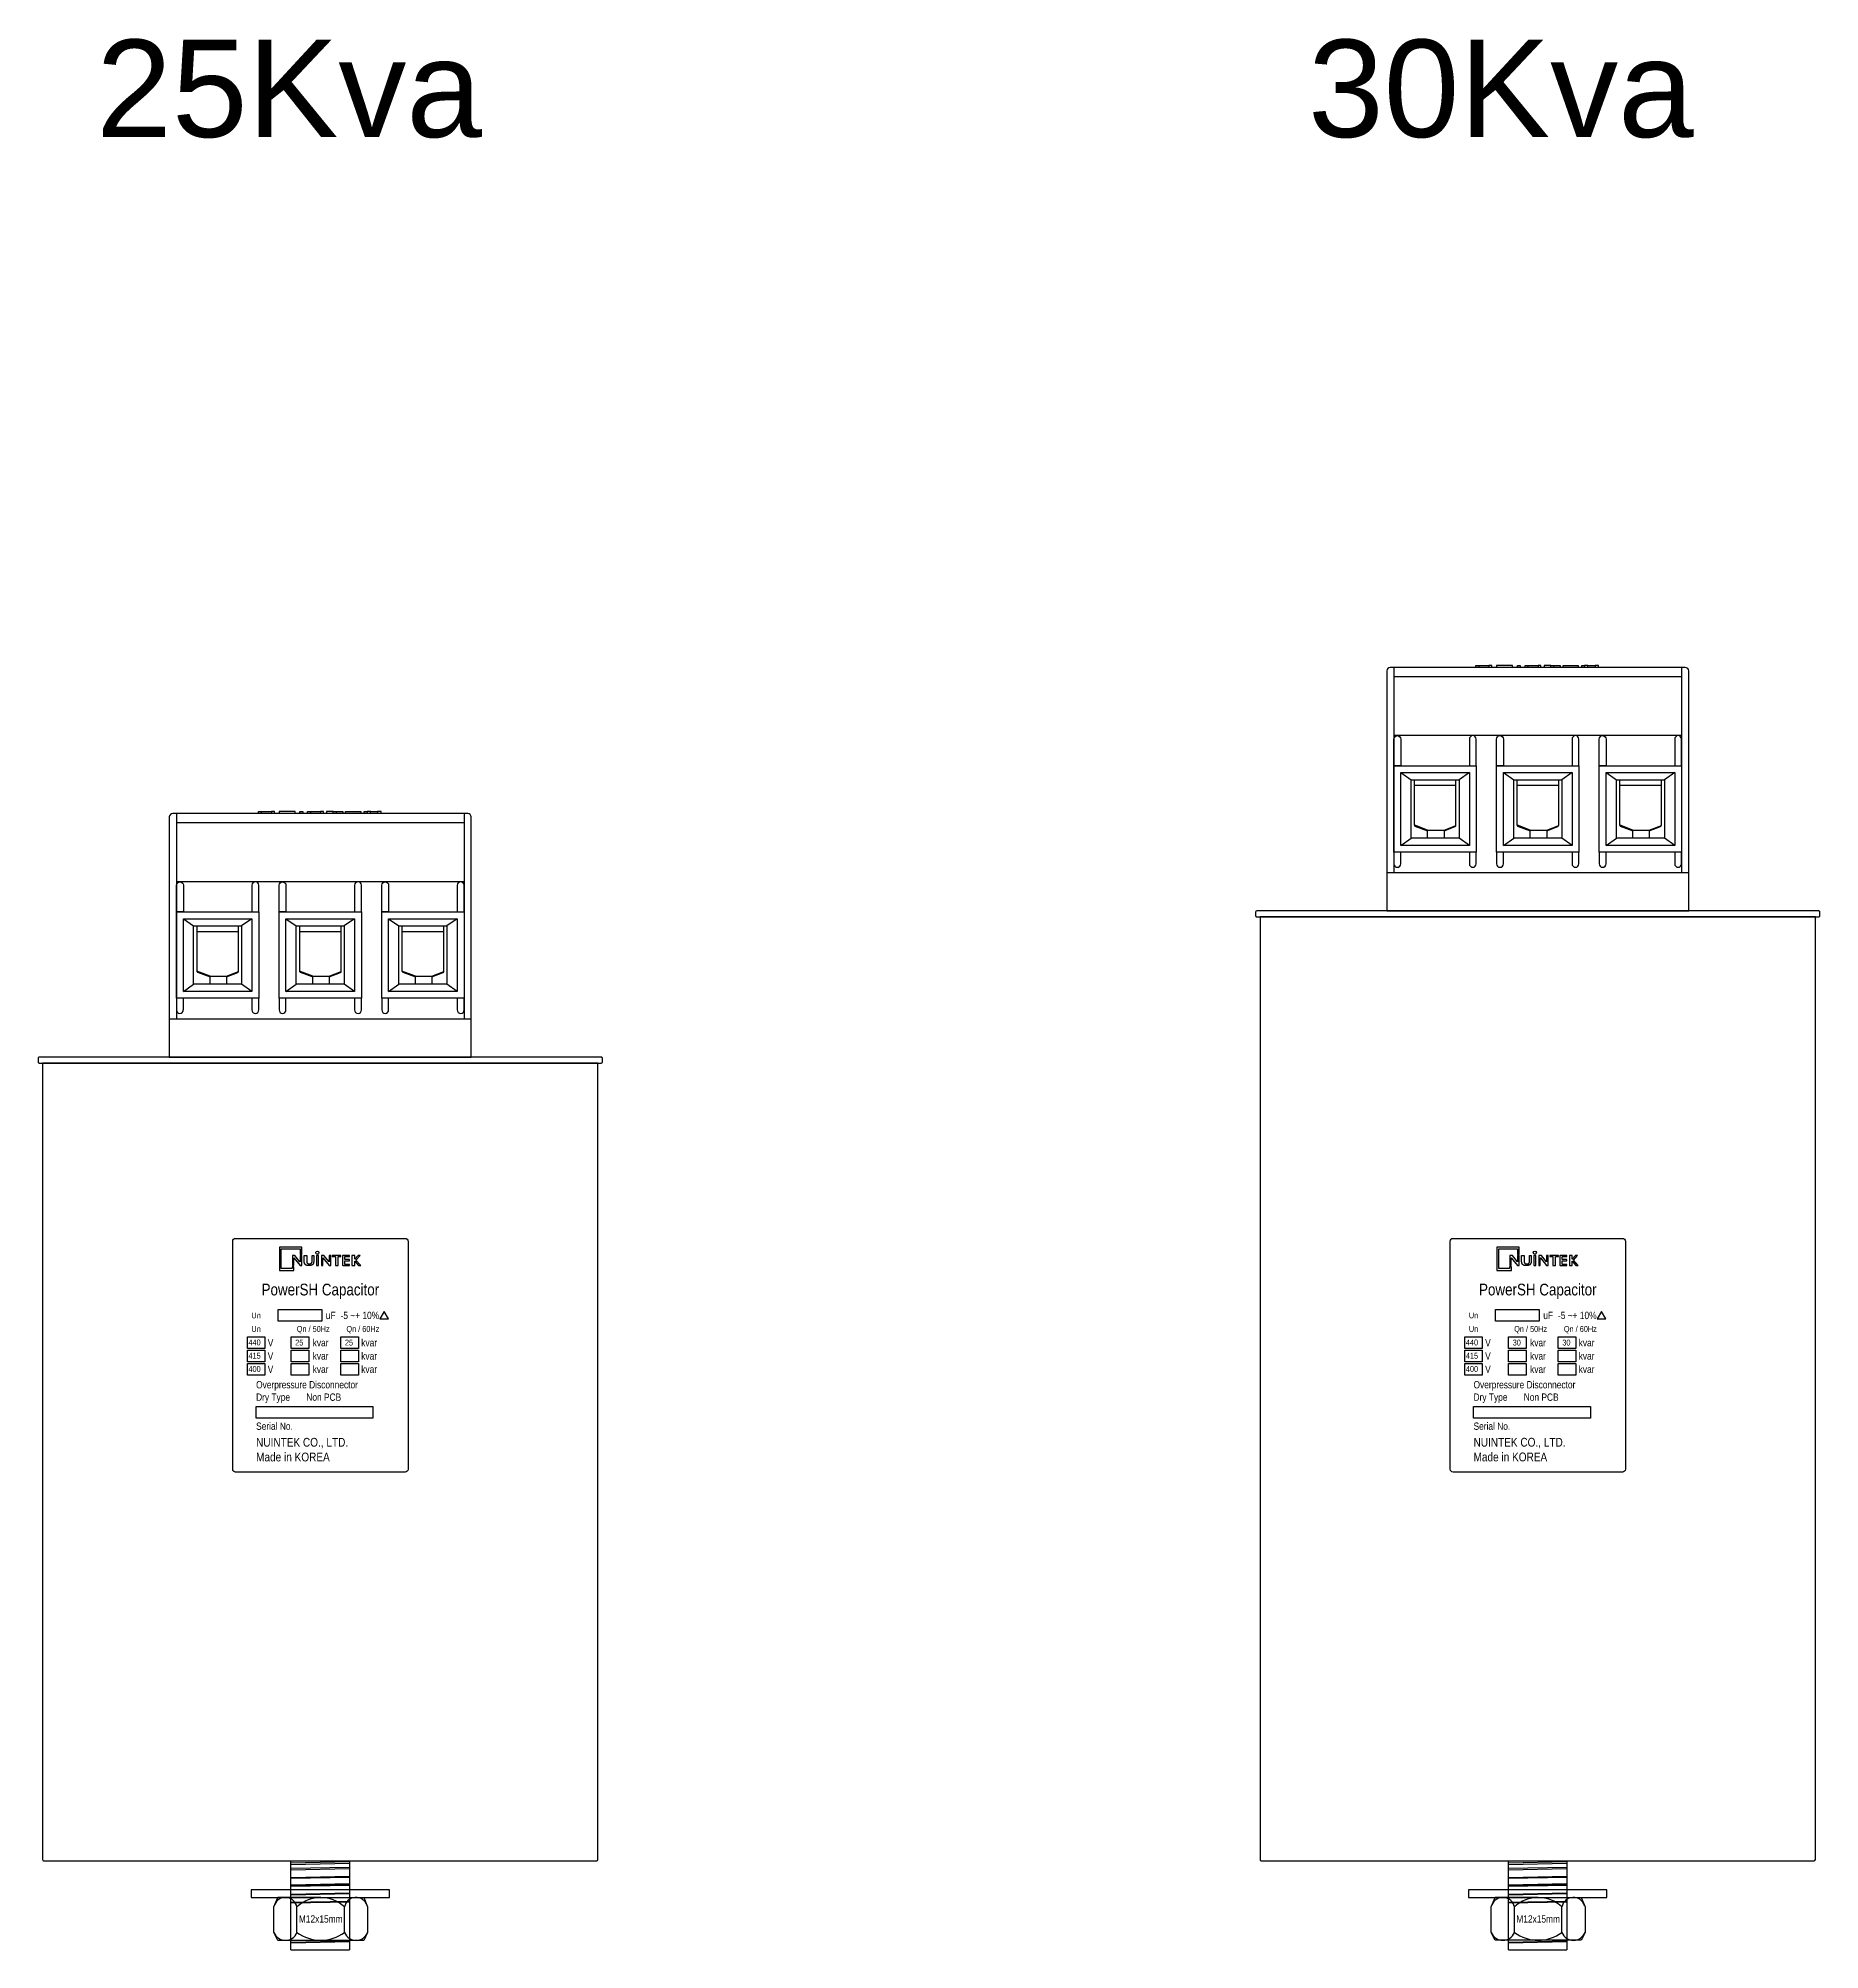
# Model space of a CAD drawing. Header units: millimetres. Extents: x 88 to 1252, y 67 to 459.
# Drawn here: x 635.6 to 1001.4, y 67 to 459.4 of the extents above; entities that cross this region are included whole.
import ezdxf
from ezdxf.enums import TextEntityAlignment as Align

# ---------------------------------------------------------------- set-up
doc = ezdxf.new("R2010")
doc.units = ezdxf.units.MM
doc.styles.add('Helvetica-Narrow', font='txt')

# ---------------------------------------------------------------- blocks, each defined once
blk = doc.blocks.new('Nuintek')
at = {"color": 150}
blk.add_lwpolyline([(1.82, 2.33), (1.82, 3.83), (-2.8, 3.83), (-2.8, 3.83), (-2.8, -0.99), (0.18, -0.99), (0.18, -0.23), (-0.18, -0.23), (-0.18, -0.63), (-2.44, -0.63), (-2.44, 3.47), (1.45, 3.47), (1.45, 2.33)], close=True, dxfattribs=at)
for points in [[(-0.11, 0), (0.11, 0, 0.414214), (0.15, 0.04), (0.15, 1.58, -0.70472), (0.17, 1.59), (1.45, 0.03, 0.224867), (1.51, 0), (1.75, 0, 0.414214), (1.79, 0.04), (1.79, 2.07, 0.414214), (1.75, 2.11), (1.49, 2.11, 0.414214), (1.45, 2.07), (1.45, 0.81, -0.706602), (1.43, 0.8), (0.4, 2.08, 0.226187), (0.34, 2.11), (-0.11, 2.11, 0.414214), (-0.15, 2.07), (-0.15, 0.04, 0.414214)], [(4.82, 2.07), (4.82, 0.04, 0.414214), (4.86, 0), (5.23, 0, 0.414214), (5.27, 0.04), (5.27, 2.07, 0.414214), (5.23, 2.11), (4.86, 2.11, 0.414214)], [(5.89, 0), (6.12, 0, 0.414214), (6.16, 0.04), (6.16, 1.58, -0.70472), (6.18, 1.59), (7.45, 0.03, 0.224867), (7.52, 0), (7.76, 0, 0.414214), (7.8, 0.04), (7.8, 2.07, 0.414214), (7.76, 2.11), (7.5, 2.11, 0.414214), (7.46, 2.07), (7.46, 0.81, -0.706602), (7.44, 0.8), (6.4, 2.08, 0.226187), (6.34, 2.11), (5.89, 2.11, 0.414214), (5.85, 2.07), (5.85, 0.04, 0.414214)], [(9.86, 2.11), (8.15, 2.11, 0.414214), (8.11, 2.07), (8.11, 1.89, 0.414214), (8.15, 1.85), (8.74, 1.85, -0.414214), (8.78, 1.81), (8.78, 0.04, 0.414214), (8.82, 0), (9.26, 0, 0.414214), (9.3, 0.04), (9.3, 1.81, -0.414214), (9.34, 1.85), (9.86, 1.85, 0.414214), (9.9, 1.89), (9.9, 2.07, 0.414214)], [(11.68, 2.11), (10.37, 2.11, 0.414214), (10.22, 1.96), (10.22, 0.15, 0.414214), (10.37, 0), (11.68, 0), (11.68, 0.26), (10.74, 0.26, -0.414214), (10.7, 0.3), (10.7, 0.94, -0.414214), (10.74, 0.98), (11.66, 0.98), (11.66, 1.24), (10.74, 1.24, -0.414214), (10.7, 1.28), (10.7, 1.81, -0.414214), (10.74, 1.85), (11.68, 1.85)], [(13.02, 1.14), (13.86, 2.07, 0.650559), (13.85, 2.11), (13.58, 2.11, 0.208632), (13.47, 2.06), (12.77, 1.31, -0.681762), (12.75, 1.31), (12.75, 2.07, 0.414214), (12.71, 2.11), (12.23, 2.11, 0.414214), (12.19, 2.07), (12.19, 0.04, 0.414214), (12.23, 0), (12.71, 0, 0.414214), (12.75, 0.04), (12.75, 0.88, -0.687152), (12.77, 0.89), (13.52, 0.05, 0.212465), (13.64, 0), (13.99, 0, 0.656311), (14.01, 0.04), (13.02, 1.09, -0.390361)]]:
    blk.add_lwpolyline(points, format="xyb", close=True, dxfattribs=at)
blk.add_circle((5.04, 2.69), 0.326, dxfattribs=at)
blk.add_rational_spline([(2.31, 0.85), (2.31, 0.53), (2.41, 0.3), (2.61, 0.16), (2.75, 0.05), (2.95, 0), (3.2, 0), (3.44, 0), (3.82, 0.05), (3.97, 0.16), (4.17, 0.3), (4.27, 0.53), (4.27, 0.85), (4.27, 1.26), (4.27, 1.66), (4.27, 2.07), (4.27, 2.09), (4.25, 2.11), (4.23, 2.11), (4.14, 2.11), (4.06, 2.11), (3.97, 2.11), (3.95, 2.11), (3.93, 2.09), (3.93, 2.07), (3.93, 1.66), (3.93, 1.25), (3.93, 0.83), (3.93, 0.69), (3.88, 0.57), (3.78, 0.48), (3.68, 0.4), (3.54, 0.36), (3.38, 0.36), (3.21, 0.36), (3.08, 0.4), (2.98, 0.48), (2.88, 0.57), (2.83, 0.69), (2.83, 0.83), (2.83, 1.25), (2.83, 1.66), (2.83, 2.07), (2.83, 2.08), (2.83, 2.09), (2.82, 2.1), (2.81, 2.11), (2.8, 2.11), (2.79, 2.11), (2.64, 2.11), (2.5, 2.11), (2.35, 2.11), (2.34, 2.11), (2.33, 2.11), (2.32, 2.1), (2.31, 2.09), (2.31, 2.08), (2.31, 2.07), (2.31, 1.66), (2.31, 1.26), (2.31, 0.85)], [1, 1, 1, 1, 1, 1, 1, 1, 1, 1, 1, 1, 1, 1, 1, 1, 0.804737854124, 0.804737854124, 1, 1, 1, 1, 0.804737854124, 0.804737854124, 1, 1, 1, 1, 1, 1, 1, 1, 1, 1, 1, 1, 1, 1, 1, 1, 1, 1, 1, 0.949253021674, 0.949253021674, 1, 0.949253021674, 0.949253021674, 1, 1, 1, 1, 0.949253021674, 0.949253021674, 1, 0.949253021674, 0.949253021674, 1, 1, 1, 1], degree=3, knots=[0, 0, 0, 0, 1, 1, 1, 2, 2, 2, 3, 3, 3, 4, 4, 4, 5, 5, 5, 6.570796, 6.570796, 6.570796, 7.570796, 7.570796, 7.570796, 9.141593, 9.141593, 9.141593, 10.141593, 10.141593, 10.141593, 11.141593, 11.141593, 11.141593, 12.141593, 12.141593, 12.141593, 13.141593, 13.141593, 13.141593, 14.141593, 14.141593, 14.141593, 15.141593, 15.141593, 15.141593, 15.926991, 15.926991, 15.926991, 16.712389, 16.712389, 16.712389, 17.712389, 17.712389, 17.712389, 18.497787, 18.497787, 18.497787, 19.283185, 19.283185, 19.283185, 20.283185, 20.283185, 20.283185, 20.283185], dxfattribs=at)
blk = doc.blocks.new('*U452')
at = {"color": 126}
for p, q in [((-29.55, 87.22), (-29.55, 45.01)), ((-12.14, 87.64), (-10.04, 87.64)), ((-2.06, 87.64), (0.05, 87.64)), ((10.26, 87.64), (11.75, 87.64)), ((29.52, 87.22), (29.52, 45.01)), ((29.52, 85.33), (-29.55, 85.33)), ((29.52, 73.22), (-29.55, 73.22)), ((-28.14, 65.64), (-26.03, 64.16)), ((-16.8, 62.96), (-25.4, 62.96)), ((-14.05, 65.64), (-16.17, 64.16)), ((-7.06, 65.64), (-4.95, 64.16)), ((4.29, 62.96), (-4.32, 62.96)), ((7.03, 65.64), (4.91, 64.16)), ((14.02, 65.64), (16.13, 64.16)), ((25.37, 62.96), (16.76, 62.96)), ((28.11, 65.64), (25.99, 64.16)), ((-28.14, 50.7), (-26.03, 52.18)), ((-22.65, 53.83), (-25.4, 54.89)), ((-19.26, 53.83), (-16.8, 54.79)), ((-14.05, 50.7), (-16.17, 52.18)), ((-7.06, 50.7), (-4.95, 52.18)), ((-1.57, 53.83), (-4.32, 54.89)), ((1.82, 53.83), (4.29, 54.79)), ((7.03, 50.7), (4.91, 52.18)), ((14.02, 50.7), (16.13, 52.18)), ((19.51, 53.83), (16.76, 54.89)), ((22.9, 53.83), (25.37, 54.79)), ((28.11, 50.7), (25.99, 52.18)), ((-29.55, 49.29), (-29.55, 46.9)), ((-28.14, 46.9), (-28.14, 49.29)), ((-14.05, 49.29), (-14.05, 46.9)), ((-12.64, 46.9), (-12.64, 49.29)), ((-8.47, 49.29), (-8.47, 46.9)), ((-7.06, 46.9), (-7.06, 49.29)), ((7.03, 49.29), (7.03, 46.9)), ((8.44, 46.9), (8.44, 49.29)), ((12.61, 49.29), (12.61, 46.9)), ((14.02, 46.9), (14.02, 49.29)), ((28.11, 49.29), (28.11, 46.9)), ((29.52, 46.9), (29.52, 49.29)), ((30.98, 45.01), (-31.02, 45.01)), ((-6.04, -128.22), (5.95, -127.96)), ((-6.04, -128.54), (5.95, -128.28)), ((-6.04, -129.34), (5.95, -129.08)), ((-6.03, -129.64), (5.95, -129.38)), ((-6.03, -131.22), (5.96, -130.96)), ((-6.03, -131.39), (5.96, -131.13)), ((-6.03, -132.74), (5.96, -132.49)), ((-6.03, -132.75), (5.96, -132.49)), ((-6.03, -132.91), (5.96, -132.65)), ((-6.03, -133.04), (5.96, -132.79)), ((-4.81, -135.34), (-8.76, -135.34)), ((-6.03, -134.79), (5.96, -134.53)), ((-6.03, -136.32), (5.96, -136.06)), ((-6.02, -134.62), (5.96, -134.37)), ((-6.02, -136.45), (5.96, -136.19)), ((0.07, -135.34), (-4.81, -135.34)), ((-4.81, -142.51), (-4.81, -137.27)), ((0.07, -135.34), (6.93, -135.34)), ((4.96, -135.34), (8.91, -135.34)), ((4.96, -142.51), (4.96, -137.27)), ((-6.02, -144.48), (5.97, -144.23)), ((-6.02, -144.66), (5.97, -144.39)), ((-6.04, -146.06), (5.96, -146.06))]:
    blk.add_line(p, q, dxfattribs=at)
for points in [[(-31.02, 37.22), (30.98, 37.22), (30.98, 86.52, 0.414214), (30.28, 87.22), (-30.31, 87.22, 0.414214), (-31.02, 86.52)], [(-29.55, 72.51, -0.414214), (-28.85, 73.21), (-28.85, 73.21, -0.414214), (-28.14, 72.51), (-28.14, 67.05), (-29.55, 67.05)], [(-12.64, 72.51, 0.414214), (-13.35, 73.21, 0.414214), (-14.05, 72.51), (-14.05, 67.05), (-12.64, 67.05)], [(-8.47, 72.51, -0.414214), (-7.77, 73.21), (-7.77, 73.21, -0.414214), (-7.06, 72.51), (-7.06, 67.05), (-8.47, 67.05)], [(8.44, 72.51, 0.414214), (7.73, 73.21, 0.414214), (7.03, 72.51), (7.03, 67.05), (8.44, 67.05)], [(12.61, 72.51, -0.414214), (13.31, 73.21), (13.31, 73.21, -0.414214), (14.02, 72.51), (14.02, 67.05), (12.61, 67.05)], [(29.52, 72.51, 0.414214), (28.81, 73.21, 0.414214), (28.11, 72.51), (28.11, 67.05), (29.52, 67.05)], [(-57.73, 37.22, 0.414214), (-57.94, 37.01), (-57.94, 36.21, 0.414214), (-57.73, 36), (57.69, 36, 0.414214), (57.9, 36.21), (57.9, 37.01, 0.414214), (57.69, 37.22)], [(-57.04, 36), (-57.04, -127.56, 0.414214), (-56.83, -127.78), (56.75, -127.78, 0.305094), (57, -127.56), (57, 36)]]:
    blk.add_lwpolyline(points, format="xyb", close=True, dxfattribs=at)
for points in [[(-12.7, 87.22), (-12.7, 87.64), (-12.14, 87.64), (-12.14, 87.22)], [(-9.44, 87.22), (-9.44, 87.64), (-10.04, 87.64), (-10.04, 87.22)], [(-5.21, 87.22), (-5.21, 87.64), (-8.47, 87.64), (-8.47, 87.22)], [(-4.2, 87.22), (-4.2, 87.64), (-3.63, 87.64), (-3.63, 87.22)], [(-2.62, 87.22), (-2.62, 87.64), (-2.06, 87.64), (-2.06, 87.22)], [(0.64, 87.22), (0.64, 87.64), (0.05, 87.64), (0.05, 87.22)], [(2.65, 87.64), (1.28, 87.64), (1.28, 87.22)], [(2.65, 87.22), (2.65, 87.64), (3.22, 87.64), (3.22, 87.22)], [(3.22, 87.64), (4.59, 87.64), (4.59, 87.22)], [(5.18, 87.22), (5.18, 87.64), (8.28, 87.64), (8.28, 87.22)], [(9.02, 87.22), (9.02, 87.64), (9.58, 87.64)], [(10.26, 87.22), (10.26, 87.64), (9.58, 87.64), (9.58, 87.22)], [(12.48, 87.22), (12.48, 87.64), (11.75, 87.64), (11.75, 87.22)], [(-6.04, -146.06), (-6.04, -127.78), (5.96, -127.78), (5.96, -146.06)]]:
    blk.add_lwpolyline(points, dxfattribs=at)
for points in [[(-29.55, 67.05), (-12.64, 67.05), (-12.64, 49.29), (-29.55, 49.29)], [(-8.47, 67.05), (8.44, 67.05), (8.44, 49.29), (-8.47, 49.29)], [(12.61, 67.05), (29.52, 67.05), (29.52, 49.29), (12.61, 49.29)], [(-28.14, 65.64), (-14.05, 65.64), (-14.05, 50.7), (-28.14, 50.7)], [(-26.03, 64.16), (-16.17, 64.16), (-16.17, 52.18), (-26.03, 52.18)], [(-7.06, 65.64), (7.03, 65.64), (7.03, 50.7), (-7.06, 50.7)], [(-4.95, 64.16), (4.91, 64.16), (4.91, 52.18), (-4.95, 52.18)], [(14.02, 65.64), (28.11, 65.64), (28.11, 50.7), (14.02, 50.7)], [(16.13, 64.16), (25.99, 64.16), (25.99, 52.18), (16.13, 52.18)], [(-22.65, 53.83), (-19.26, 53.83), (-19.26, 52.18), (-22.65, 52.18)], [(-1.57, 53.83), (1.82, 53.83), (1.82, 52.18), (-1.57, 52.18)], [(19.51, 53.83), (22.9, 53.83), (22.9, 52.18), (19.51, 52.18)], [(-14.24, -135.34), (14.17, -135.34), (14.17, -133.76), (-14.24, -133.76)], [(-9.55, -137.27), (-8.76, -135.34), (8.91, -135.34), (9.7, -137.27), (9.7, -142.55), (8.91, -144.13), (-8.76, -144.13), (-9.55, -142.55)]]:
    blk.add_lwpolyline(points, close=True, dxfattribs=at)
for points in [[(-25.4, 64.16), (-25.4, 54.93, 0.309945), (-25.22, 54.67), (-22.65, 53.68)], [(-19.26, 53.68), (-16.98, 54.57, 0.309225), (-16.8, 54.83), (-16.8, 64.16)], [(-4.32, 64.16), (-4.32, 54.93, 0.309945), (-4.14, 54.67), (-1.57, 53.68)], [(1.82, 53.68), (4.11, 54.57, 0.309225), (4.29, 54.83), (4.29, 64.16)], [(16.76, 64.16), (16.76, 54.93, 0.309945), (16.94, 54.67), (19.51, 53.68)], [(22.9, 53.68), (25.19, 54.57, 0.309225), (25.37, 54.83), (25.37, 64.16)]]:
    blk.add_lwpolyline(points, format="xyb", dxfattribs=at)
at = {"color": 150}
blk.add_lwpolyline([(-17.4, 0), (17.4, 0, -0.414214), (18, -0.6), (18, -47.4, -0.414214), (17.4, -48), (-17.4, -48, -0.414214), (-18, -47.4), (-18, -0.6, -0.414214)], format="xyb", close=True, dxfattribs=at)
at = {"color": 1}
for points in [[(-8.7, -14.62), (0.3, -14.62), (0.3, -17.02), (-8.7, -17.02)], [(-15, -20.23), (-11.4, -20.23), (-11.4, -22.63), (-15, -22.63)], [(-15, -22.95), (-11.4, -22.95), (-11.4, -25.35), (-15, -25.35)], [(-6, -20.23), (-2.4, -20.23), (-2.4, -22.63), (-6, -22.63)], [(-6, -22.95), (-2.4, -22.95), (-2.4, -25.35), (-6, -25.35)], [(4.2, -20.23), (7.8, -20.23), (7.8, -22.63), (4.2, -22.63)], [(4.2, -22.95), (7.8, -22.95), (7.8, -25.35), (4.2, -25.35)], [(-15, -25.68), (-11.4, -25.68), (-11.4, -28.08), (-15, -28.08)], [(-6, -25.68), (-2.4, -25.68), (-2.4, -28.08), (-6, -28.08)], [(4.2, -25.68), (7.8, -25.68), (7.8, -28.08), (4.2, -28.08)], [(-13.2, -34.5), (10.8, -34.5), (10.8, -36.9), (-13.2, -36.9)]]:
    blk.add_lwpolyline(points, close=True, dxfattribs=at)
at = {"color": 0, "lineweight": 30}
blk.add_lwpolyline([(12.2, -16.54), (13.96, -16.54), (13.08, -15.02)], close=True, dxfattribs=at)
at = {"color": 126}
for centre, radius, start, end in [((-28.85, 46.9), 0.705, 180, 270), ((-28.85, 46.9), 0.705, 270, 0), ((-13.35, 46.9), 0.705, 180, 270), ((-13.35, 46.9), 0.705, 270, 0), ((-7.77, 46.9), 0.705, 180, 270), ((-7.77, 46.9), 0.705, 270, 0), ((7.73, 46.9), 0.705, 180, 270), ((7.73, 46.9), 0.705, 270, 0), ((13.31, 46.9), 0.705, 180, 270), ((13.31, 46.9), 0.705, 270, 0), ((28.81, 46.9), 0.705, 180, 270), ((28.81, 46.9), 0.705, 270, 0), ((-7.16, -137.69), 2.38, 10.1671, 159.777), ((0.07, -142.48), 7.14, 46.8242, 133.1758), ((7.31, -137.7), 2.39, 16.6513, 169.7172), ((-7.18, -141.57), 2.55, 201.7155, 338.3893), ((0.07, -135.92), 8.2, 233.4665, 306.5335), ((7.33, -141.58), 2.55, 201.5266, 338.9501)]:
    blk.add_arc(centre, radius, start, end, dxfattribs=at)
at = {"xscale": 0.9925739292666548, "yscale": 0.9925739292666548, "zscale": 0.9925739292666548}
blk.add_blockref('Nuintek', (-5.61, -5.59), dxfattribs=at)
at = {"style": 'Helvetica-Narrow'}
for s, height, p in [('PowerSH Capacitor', 2.4, (0, -10.51)), ('Un', 1.2, (-13.2, -15.82)), ('Un', 1.2, (-13.2, -18.6))]:
    blk.add_text(s, height=height, dxfattribs=at).set_placement(p, align=Align.MIDDLE_CENTER)
for s, height, p in [('uF', 1.5, (1.12, -15.82)), ('-5 ~+ 10%%%', 1.5, (4.14, -15.82)), ('Qn / 50Hz', 1.2, (-4.85, -18.6)), ('Qn / 60Hz', 1.2, (5.35, -18.6)), ('440', 1.2, (-14.77, -21.37)), ('415', 1.2, (-14.77, -24.09)), ('V', 1.5, (-10.81, -21.43)), ('V', 1.5, (-10.81, -24.15)), ('25', 1.2, (-5.16, -21.39)), ('kvar', 1.5, (-1.58, -21.43)), ('kvar', 1.5, (-1.58, -24.15)), ('25', 1.2, (5.04, -21.39)), ('kvar', 1.5, (8.39, -21.43)), ('kvar', 1.5, (8.39, -24.15)), ('400', 1.2, (-14.77, -26.81)), ('V', 1.5, (-10.81, -26.88)), ('kvar', 1.5, (-1.58, -26.88)), ('kvar', 1.5, (8.39, -26.88)), ('Overpressure Disconnector', 1.5, (-13.2, -30.05)), ('Dry Type       Non PCB', 1.5, (-13.2, -32.6)), ('Serial No.', 1.5, (-13.2, -38.56)), ('NUINTEK CO., LTD.', 1.8, (-13.2, -41.87)), ('Made in KOREA', 1.8, (-13.2, -44.89))]:
    blk.add_text(s, height=height, dxfattribs=at).set_placement(p, align=Align.MIDDLE_LEFT)
at = {"color": 126, "style": 'Helvetica-Narrow'}
blk.add_text('M12x15mm', height=1.5, dxfattribs=at).set_placement((0.07, -139.74), align=Align.MIDDLE_CENTER)
blk = doc.blocks.new('*U454')
at = {"color": 126}
for p, q in [((-29.55, 105.21), (-29.55, 63.01)), ((29.52, 103.32), (-29.55, 103.32)), ((-12.14, 105.64), (-10.04, 105.64)), ((-2.06, 105.64), (0.05, 105.64)), ((10.26, 105.64), (11.75, 105.64)), ((29.52, 105.21), (29.52, 63.01)), ((29.52, 91.21), (-29.55, 91.21)), ((-28.14, 83.63), (-26.03, 82.15)), ((-14.05, 83.63), (-16.17, 82.15)), ((-7.06, 83.63), (-4.95, 82.15)), ((7.03, 83.63), (4.91, 82.15)), ((14.02, 83.63), (16.13, 82.15)), ((28.11, 83.63), (25.99, 82.15)), ((-16.8, 80.95), (-25.4, 80.95)), ((4.29, 80.95), (-4.32, 80.95)), ((25.37, 80.95), (16.76, 80.95)), ((-22.65, 71.82), (-25.4, 72.88)), ((-19.26, 71.82), (-16.8, 72.78)), ((-1.57, 71.82), (-4.32, 72.88)), ((1.82, 71.82), (4.29, 72.78)), ((19.51, 71.82), (16.76, 72.88)), ((22.9, 71.82), (25.37, 72.78)), ((-29.55, 67.28), (-29.55, 64.89)), ((-28.14, 68.69), (-26.03, 70.17)), ((-28.14, 64.89), (-28.14, 67.28)), ((-14.05, 68.69), (-16.17, 70.17)), ((-14.05, 67.28), (-14.05, 64.89)), ((-12.64, 64.89), (-12.64, 67.28)), ((-8.47, 67.28), (-8.47, 64.89)), ((-7.06, 68.69), (-4.95, 70.17)), ((-7.06, 64.89), (-7.06, 67.28)), ((7.03, 68.69), (4.91, 70.17)), ((7.03, 67.28), (7.03, 64.89)), ((8.44, 64.89), (8.44, 67.28)), ((12.61, 67.28), (12.61, 64.89)), ((14.02, 68.69), (16.13, 70.17)), ((14.02, 64.89), (14.02, 67.28)), ((28.11, 68.69), (25.99, 70.17)), ((28.11, 67.28), (28.11, 64.89)), ((29.52, 64.89), (29.52, 67.28)), ((30.98, 63.01), (-31.02, 63.01)), ((-6.04, -140.23), (5.95, -139.97)), ((-6.04, -140.55), (5.95, -140.29)), ((-6.04, -141.35), (5.95, -141.09)), ((-6.03, -141.64), (5.95, -141.39)), ((-6.03, -143.22), (5.96, -142.97)), ((-6.03, -143.4), (5.96, -143.14)), ((-6.03, -144.75), (5.96, -144.5)), ((-6.03, -144.76), (5.96, -144.5)), ((-6.03, -144.92), (5.96, -144.66)), ((-6.03, -145.05), (5.96, -144.8)), ((-4.81, -147.35), (-8.76, -147.35)), ((-6.03, -146.8), (5.96, -146.54)), ((-6.03, -148.33), (5.96, -148.07)), ((-6.02, -146.63), (5.96, -146.38)), ((-6.02, -148.45), (5.96, -148.2)), ((0.07, -147.35), (-4.81, -147.35)), ((0.07, -147.35), (6.93, -147.35)), ((4.96, -147.35), (8.91, -147.35)), ((-4.81, -154.52), (-4.81, -149.28)), ((4.96, -154.52), (4.96, -149.28)), ((-6.02, -156.49), (5.97, -156.24)), ((-6.02, -156.66), (5.97, -156.4)), ((-6.04, -158.07), (5.96, -158.07))]:
    blk.add_line(p, q, dxfattribs=at)
for points in [[(-31.02, 55.21), (30.98, 55.21), (30.98, 104.51, 0.414214), (30.28, 105.21), (-30.31, 105.21, 0.414214), (-31.02, 104.51)], [(-29.55, 90.5, -0.414214), (-28.85, 91.21), (-28.85, 91.21, -0.414214), (-28.14, 90.5), (-28.14, 85.04), (-29.55, 85.04)], [(-12.64, 90.5, 0.414214), (-13.35, 91.21, 0.414214), (-14.05, 90.5), (-14.05, 85.04), (-12.64, 85.04)], [(-8.47, 90.5, -0.414214), (-7.77, 91.21), (-7.77, 91.21, -0.414214), (-7.06, 90.5), (-7.06, 85.04), (-8.47, 85.04)], [(8.44, 90.5, 0.414214), (7.73, 91.21, 0.414214), (7.03, 90.5), (7.03, 85.04), (8.44, 85.04)], [(12.61, 90.5, -0.414214), (13.31, 91.21), (13.31, 91.21, -0.414214), (14.02, 90.5), (14.02, 85.04), (12.61, 85.04)], [(29.52, 90.5, 0.414214), (28.81, 91.21, 0.414214), (28.11, 90.5), (28.11, 85.04), (29.52, 85.04)], [(-57.73, 55.21, 0.414214), (-57.94, 55), (-57.94, 54.21, 0.414214), (-57.73, 53.99), (57.69, 53.99, 0.414214), (57.9, 54.21), (57.9, 55, 0.414214), (57.69, 55.21)], [(-57.04, 53.99), (-57.04, -139.57, 0.414214), (-56.83, -139.79), (56.75, -139.79, 0.305094), (57, -139.57), (57, 53.99)]]:
    blk.add_lwpolyline(points, format="xyb", close=True, dxfattribs=at)
for points in [[(-12.7, 105.21), (-12.7, 105.64), (-12.14, 105.64), (-12.14, 105.21)], [(-9.44, 105.21), (-9.44, 105.64), (-10.04, 105.64), (-10.04, 105.21)], [(-5.21, 105.21), (-5.21, 105.64), (-8.47, 105.64), (-8.47, 105.21)], [(-4.2, 105.21), (-4.2, 105.64), (-3.63, 105.64), (-3.63, 105.21)], [(-2.62, 105.21), (-2.62, 105.64), (-2.06, 105.64), (-2.06, 105.21)], [(0.64, 105.21), (0.64, 105.64), (0.05, 105.64), (0.05, 105.21)], [(2.65, 105.64), (1.28, 105.64), (1.28, 105.21)], [(2.65, 105.21), (2.65, 105.64), (3.22, 105.64), (3.22, 105.21)], [(3.22, 105.64), (4.59, 105.64), (4.59, 105.21)], [(5.18, 105.21), (5.18, 105.64), (8.28, 105.64), (8.28, 105.21)], [(9.02, 105.21), (9.02, 105.64), (9.58, 105.64)], [(10.26, 105.21), (10.26, 105.64), (9.58, 105.64), (9.58, 105.21)], [(12.48, 105.21), (12.48, 105.64), (11.75, 105.64), (11.75, 105.21)], [(-6.04, -158.07), (-6.04, -139.79), (5.96, -139.79), (5.96, -158.07)]]:
    blk.add_lwpolyline(points, dxfattribs=at)
for points in [[(-29.55, 85.04), (-12.64, 85.04), (-12.64, 67.28), (-29.55, 67.28)], [(-28.14, 83.63), (-14.05, 83.63), (-14.05, 68.69), (-28.14, 68.69)], [(-8.47, 85.04), (8.44, 85.04), (8.44, 67.28), (-8.47, 67.28)], [(-7.06, 83.63), (7.03, 83.63), (7.03, 68.69), (-7.06, 68.69)], [(12.61, 85.04), (29.52, 85.04), (29.52, 67.28), (12.61, 67.28)], [(14.02, 83.63), (28.11, 83.63), (28.11, 68.69), (14.02, 68.69)], [(-26.03, 82.15), (-16.17, 82.15), (-16.17, 70.17), (-26.03, 70.17)], [(-4.95, 82.15), (4.91, 82.15), (4.91, 70.17), (-4.95, 70.17)], [(16.13, 82.15), (25.99, 82.15), (25.99, 70.17), (16.13, 70.17)], [(-22.65, 71.82), (-19.26, 71.82), (-19.26, 70.17), (-22.65, 70.17)], [(-1.57, 71.82), (1.82, 71.82), (1.82, 70.17), (-1.57, 70.17)], [(19.51, 71.82), (22.9, 71.82), (22.9, 70.17), (19.51, 70.17)], [(-14.24, -147.35), (14.17, -147.35), (14.17, -145.77), (-14.24, -145.77)], [(-9.55, -149.28), (-8.76, -147.35), (8.91, -147.35), (9.7, -149.28), (9.7, -154.55), (8.91, -156.13), (-8.76, -156.13), (-9.55, -154.55)]]:
    blk.add_lwpolyline(points, close=True, dxfattribs=at)
for points in [[(-25.4, 82.15), (-25.4, 72.92, 0.309945), (-25.22, 72.66), (-22.65, 71.67)], [(-19.26, 71.67), (-16.98, 72.56, 0.309225), (-16.8, 72.82), (-16.8, 82.15)], [(-4.32, 82.15), (-4.32, 72.92, 0.309945), (-4.14, 72.66), (-1.57, 71.67)], [(1.82, 71.67), (4.11, 72.56, 0.309225), (4.29, 72.82), (4.29, 82.15)], [(16.76, 82.15), (16.76, 72.92, 0.309945), (16.94, 72.66), (19.51, 71.67)], [(22.9, 71.67), (25.19, 72.56, 0.309225), (25.37, 72.82), (25.37, 82.15)]]:
    blk.add_lwpolyline(points, format="xyb", dxfattribs=at)
at = {"color": 150}
blk.add_lwpolyline([(-17.4, -12.01), (17.4, -12.01, -0.414214), (18, -12.61), (18, -59.41, -0.414214), (17.4, -60.01), (-17.4, -60.01, -0.414214), (-18, -59.41), (-18, -12.61, -0.414214)], format="xyb", close=True, dxfattribs=at)
at = {"color": 1}
for points in [[(-8.7, -26.63), (0.3, -26.63), (0.3, -29.03), (-8.7, -29.03)], [(-15, -32.24), (-11.4, -32.24), (-11.4, -34.64), (-15, -34.64)], [(-15, -34.96), (-11.4, -34.96), (-11.4, -37.36), (-15, -37.36)], [(-6, -32.24), (-2.4, -32.24), (-2.4, -34.64), (-6, -34.64)], [(-6, -34.96), (-2.4, -34.96), (-2.4, -37.36), (-6, -37.36)], [(4.2, -32.24), (7.8, -32.24), (7.8, -34.64), (4.2, -34.64)], [(4.2, -34.96), (7.8, -34.96), (7.8, -37.36), (4.2, -37.36)], [(-15, -37.68), (-11.4, -37.68), (-11.4, -40.08), (-15, -40.08)], [(-6, -37.68), (-2.4, -37.68), (-2.4, -40.08), (-6, -40.08)], [(4.2, -37.68), (7.8, -37.68), (7.8, -40.08), (4.2, -40.08)], [(-13.2, -46.51), (10.8, -46.51), (10.8, -48.91), (-13.2, -48.91)]]:
    blk.add_lwpolyline(points, close=True, dxfattribs=at)
at = {"color": 0, "lineweight": 30}
blk.add_lwpolyline([(12.2, -28.55), (13.96, -28.55), (13.08, -27.03)], close=True, dxfattribs=at)
at = {"color": 126}
for centre, radius, start, end in [((-28.85, 64.89), 0.705, 180, 270), ((-28.85, 64.89), 0.705, 270, 0), ((-13.35, 64.89), 0.705, 180, 270), ((-13.35, 64.89), 0.705, 270, 0), ((-7.77, 64.89), 0.705, 180, 270), ((-7.77, 64.89), 0.705, 270, 0), ((7.73, 64.89), 0.705, 180, 270), ((7.73, 64.89), 0.705, 270, 0), ((13.31, 64.89), 0.705, 180, 270), ((13.31, 64.89), 0.705, 270, 0), ((28.81, 64.89), 0.705, 180, 270), ((28.81, 64.89), 0.705, 270, 0), ((-7.16, -149.7), 2.38, 10.1671, 159.777), ((0.07, -154.49), 7.14, 46.8242, 133.1758), ((7.31, -149.71), 2.39, 16.6513, 169.7172), ((-7.18, -153.58), 2.55, 201.7155, 338.3893), ((0.07, -147.93), 8.2, 233.4665, 306.5335), ((7.33, -153.59), 2.55, 201.5266, 338.9501)]:
    blk.add_arc(centre, radius, start, end, dxfattribs=at)
at = {"xscale": 0.9925739292666548, "yscale": 0.9925739292666548, "zscale": 0.9925739292666548}
blk.add_blockref('Nuintek', (-5.61, -17.6), dxfattribs=at)
at = {"style": 'Helvetica-Narrow'}
for s, height, p in [('PowerSH Capacitor', 2.4, (0, -22.52)), ('Un', 1.2, (-13.2, -27.83)), ('Un', 1.2, (-13.2, -30.61))]:
    blk.add_text(s, height=height, dxfattribs=at).set_placement(p, align=Align.MIDDLE_CENTER)
for s, height, p in [('uF', 1.5, (1.12, -27.83)), ('-5 ~+ 10%%%', 1.5, (4.14, -27.83)), ('Qn / 50Hz', 1.2, (-4.85, -30.61)), ('Qn / 60Hz', 1.2, (5.35, -30.61)), ('440', 1.2, (-14.77, -33.38)), ('V', 1.5, (-10.81, -33.44)), ('30', 1.2, (-5.16, -33.4)), ('kvar', 1.5, (-1.58, -33.44)), ('30', 1.2, (5.04, -33.4)), ('kvar', 1.5, (8.39, -33.44)), ('415', 1.2, (-14.77, -36.1)), ('400', 1.2, (-14.77, -38.82)), ('V', 1.5, (-10.81, -36.16)), ('V', 1.5, (-10.81, -38.88)), ('kvar', 1.5, (-1.58, -36.16)), ('kvar', 1.5, (-1.58, -38.88)), ('kvar', 1.5, (8.39, -36.16)), ('kvar', 1.5, (8.39, -38.88)), ('Overpressure Disconnector', 1.5, (-13.2, -42.06)), ('Dry Type       Non PCB', 1.5, (-13.2, -44.61)), ('Serial No.', 1.5, (-13.2, -50.57)), ('NUINTEK CO., LTD.', 1.8, (-13.2, -53.87)), ('Made in KOREA', 1.8, (-13.2, -56.89))]:
    blk.add_text(s, height=height, dxfattribs=at).set_placement(p, align=Align.MIDDLE_LEFT)
at = {"color": 126, "style": 'Helvetica-Narrow'}
blk.add_text('M12x15mm', height=1.5, dxfattribs=at).set_placement((0.07, -151.75), align=Align.MIDDLE_CENTER)

msp = doc.modelspace()

# ---------------------------------------------------------------- block references
for name, p in [('*U454', (943.51, 225.03)), ('*U452', (693.51, 213.02))]:
    msp.add_blockref(name, p)

# ---------------------------------------------------------------- texts
at = {"color": 7, "char_height": 20, "attachment_point": 5}
for s, insert in [('{\\fArial|b0|i0|c0|p34;25Kva}', (687.1, 449)), ('{\\fArial|b0|i0|c0|p34;30Kva}', (935.94, 449))]:
    msp.add_mtext(s, dxfattribs=dict(at, insert=insert))

doc.saveas('drawing.dxf')
